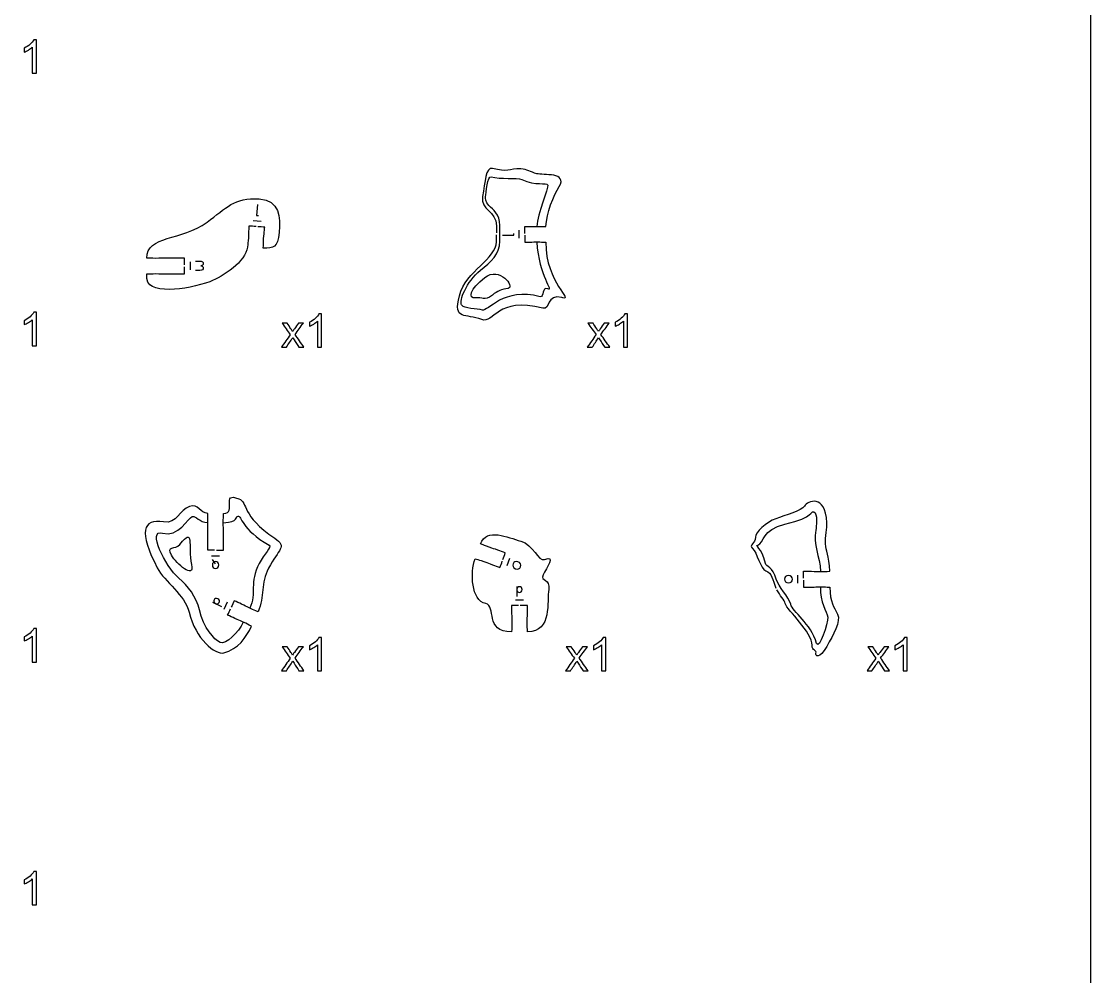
# Model space of a CAD drawing. Extents: x 0 to 1200, y 0 to 700.
# Drawn here: x 996.9 to 1200, y 350 to 531.4 of the extents above; entities that cross this region are included whole.
import ezdxf

# ---------------------------------------------------------------- set-up
doc = ezdxf.new("R2010")
doc.units = 0
doc.header["$MEASUREMENT"] = 0
doc.layers.add('DEFAULT', color=7, linetype='CONTINUOUS')

msp = doc.modelspace()

# ---------------------------------------------------------------- linework, layer by layer
at = {"layer": 'DEFAULT', "color": 38}
msp.add_lwpolyline([(1200, 0), (0, 0), (0, 700), (1200, 700)], close=True, dxfattribs=at)
at = {"layer": 'DEFAULT', "color": 7}
for points in [[(1041.75, 496.64), (1041.61, 494.52), (1041.98, 494.49)], [(1040.97, 493.56), (1042.49, 493.46)], [(1091.46, 490.19), (1091.46, 491.71)], [(1088.33, 490.76), (1090.46, 490.77), (1090.46, 491.13)], [(1029, 485.71), (1029, 484.19)], [(1034.59, 429.85), (1033.06, 429.85)], [(1033.82, 428.36), (1033.21, 429.19)], [(1089.62, 429.42), (1089.11, 427.98)], [(1144.37, 424.7), (1144.37, 426.22)], [(1091.02, 424.08), (1091.03, 422.19)], [(1033.25, 421.08), (1034.97, 420.28)], [(1035.43, 419.79), (1036.07, 421.17)], [(1090.77, 421.56), (1092.3, 421.57)]]:
    msp.add_lwpolyline(points, dxfattribs=at)
at = {"layer": 'DEFAULT', "color": 38}
for points, knots in [([(999.78, 521.54), (999.52, 521.54), (999.26, 521.54), (999, 521.54), (999, 523.19), (999, 524.83), (999, 526.48), (998.82, 526.3), (998.57, 526.12), (998.27, 525.94), (997.97, 525.77), (997.69, 525.63), (997.45, 525.54), (997.45, 525.79), (997.45, 526.04), (997.45, 526.29), (997.89, 526.5), (998.26, 526.74), (998.59, 527.03), (998.91, 527.32), (999.14, 527.61), (999.28, 527.88), (999.44, 527.88), (999.61, 527.88), (999.78, 527.88), (999.78, 525.77), (999.78, 523.65), (999.78, 521.54)], [17.969, 17.969, 17.969, 17.969, 20.166, 20.166, 20.166, 34.167, 34.167, 34.167, 35.167, 35.167, 35.167, 36.167, 36.167, 36.167, 38.291, 38.291, 38.291, 39.291, 39.291, 39.291, 40.291, 40.291, 40.291, 41.707, 41.707, 41.707, 59.676, 59.676, 59.676, 59.676]), ([(999.78, 469.8), (999.52, 469.8), (999.26, 469.8), (999, 469.8), (999, 471.44), (999, 473.09), (999, 474.74), (998.82, 474.56), (998.57, 474.38), (998.27, 474.2), (997.97, 474.03), (997.69, 473.89), (997.45, 473.8), (997.45, 474.05), (997.45, 474.3), (997.45, 474.55), (997.89, 474.76), (998.26, 475), (998.59, 475.29), (998.91, 475.58), (999.14, 475.86), (999.28, 476.14), (999.44, 476.14), (999.61, 476.14), (999.78, 476.14), (999.78, 474.02), (999.78, 471.91), (999.78, 469.8)], [17.969, 17.969, 17.969, 17.969, 20.166, 20.166, 20.166, 34.168, 34.168, 34.168, 35.168, 35.168, 35.168, 36.168, 36.168, 36.168, 38.292, 38.292, 38.292, 39.292, 39.292, 39.292, 40.292, 40.292, 40.292, 41.708, 41.708, 41.708, 59.677, 59.677, 59.677, 59.677]), ([(1053.96, 469.51), (1053.7, 469.51), (1053.44, 469.51), (1053.18, 469.51), (1053.18, 471.15), (1053.18, 472.8), (1053.18, 474.45), (1053, 474.27), (1052.75, 474.09), (1052.45, 473.91), (1052.15, 473.74), (1051.88, 473.6), (1051.63, 473.51), (1051.63, 473.76), (1051.63, 474.01), (1051.63, 474.26), (1052.07, 474.47), (1052.45, 474.71), (1052.77, 475), (1053.1, 475.29), (1053.32, 475.57), (1053.46, 475.85), (1053.63, 475.85), (1053.79, 475.85), (1053.96, 475.85), (1053.96, 473.73), (1053.96, 471.62), (1053.96, 469.51)], [17.969, 17.969, 17.969, 17.969, 20.166, 20.166, 20.166, 34.167, 34.167, 34.167, 35.167, 35.167, 35.167, 36.167, 36.167, 36.167, 38.291, 38.291, 38.291, 39.291, 39.291, 39.291, 40.291, 40.291, 40.291, 41.707, 41.707, 41.707, 59.676, 59.676, 59.676, 59.676]), ([(1112.04, 469.51), (1111.78, 469.51), (1111.52, 469.51), (1111.26, 469.51), (1111.26, 471.15), (1111.26, 472.8), (1111.26, 474.45), (1111.08, 474.27), (1110.83, 474.09), (1110.53, 473.91), (1110.23, 473.74), (1109.95, 473.6), (1109.71, 473.51), (1109.71, 473.76), (1109.71, 474.01), (1109.71, 474.26), (1110.15, 474.47), (1110.53, 474.71), (1110.85, 475), (1111.17, 475.29), (1111.4, 475.57), (1111.54, 475.85), (1111.71, 475.85), (1111.87, 475.85), (1112.04, 475.85), (1112.04, 473.73), (1112.04, 471.62), (1112.04, 469.51)], [17.969, 17.969, 17.969, 17.969, 20.166, 20.166, 20.166, 34.167, 34.167, 34.167, 35.167, 35.167, 35.167, 36.167, 36.167, 36.167, 38.291, 38.291, 38.291, 39.291, 39.291, 39.291, 40.291, 40.291, 40.291, 41.707, 41.707, 41.707, 59.676, 59.676, 59.676, 59.676]), ([(1046.33, 469.51), (1046.89, 470.3), (1047.44, 471.09), (1048, 471.89), (1047.48, 472.62), (1046.97, 473.35), (1046.45, 474.08), (1046.78, 474.08), (1047.1, 474.08), (1047.42, 474.08), (1047.66, 473.72), (1047.89, 473.37), (1048.12, 473.01), (1048.26, 472.81), (1048.36, 472.63), (1048.44, 472.5), (1048.57, 472.69), (1048.69, 472.85), (1048.79, 473), (1049.05, 473.36), (1049.31, 473.72), (1049.56, 474.08), (1049.87, 474.08), (1050.18, 474.08), (1050.49, 474.08), (1049.96, 473.36), (1049.43, 472.65), (1048.91, 471.93), (1049.48, 471.12), (1050.04, 470.32), (1050.61, 469.51), (1050.29, 469.51), (1049.97, 469.51), (1049.66, 469.51), (1049.34, 469.98), (1049.03, 470.46), (1048.72, 470.93), (1048.63, 471.06), (1048.55, 471.19), (1048.47, 471.31), (1048.07, 470.71), (1047.67, 470.11), (1047.27, 469.51), (1046.95, 469.51), (1046.64, 469.51), (1046.33, 469.51)], [0, 0, 0, 0, 8.235918, 8.235918, 8.235918, 15.849393, 15.849393, 15.849393, 18.596393, 18.596393, 18.596393, 22.229259, 22.229259, 22.229259, 23.229259, 23.229259, 23.229259, 24.229259, 24.229259, 24.229259, 27.992545, 27.992545, 27.992545, 30.617545, 30.617545, 30.617545, 38.189151, 38.189151, 38.189151, 46.574334, 46.574334, 46.574334, 49.272334, 49.272334, 49.272334, 54.100483, 54.100483, 54.100483, 55.397724, 55.397724, 55.397724, 61.542417, 61.542417, 61.542417, 64.203417, 64.203417, 64.203417, 64.203417]), ([(1104.41, 469.51), (1104.97, 470.3), (1105.52, 471.09), (1106.08, 471.89), (1105.56, 472.62), (1105.05, 473.35), (1104.53, 474.08), (1104.86, 474.08), (1105.18, 474.08), (1105.5, 474.08), (1105.74, 473.72), (1105.97, 473.37), (1106.2, 473.01), (1106.34, 472.81), (1106.44, 472.63), (1106.52, 472.5), (1106.65, 472.69), (1106.77, 472.85), (1106.87, 473), (1107.13, 473.36), (1107.39, 473.72), (1107.64, 474.08), (1107.95, 474.08), (1108.26, 474.08), (1108.57, 474.08), (1108.04, 473.36), (1107.51, 472.65), (1106.99, 471.93), (1107.55, 471.12), (1108.12, 470.32), (1108.69, 469.51), (1108.37, 469.51), (1108.05, 469.51), (1107.74, 469.51), (1107.42, 469.98), (1107.11, 470.46), (1106.8, 470.93), (1106.71, 471.06), (1106.63, 471.19), (1106.55, 471.31), (1106.15, 470.71), (1105.75, 470.11), (1105.35, 469.51), (1105.03, 469.51), (1104.72, 469.51), (1104.41, 469.51)], [2.66, 2.66, 2.66, 2.66, 10.895918, 10.895918, 10.895918, 18.509393, 18.509393, 18.509393, 21.255393, 21.255393, 21.255393, 24.888807, 24.888807, 24.888807, 25.888807, 25.888807, 25.888807, 26.888807, 26.888807, 26.888807, 30.652093, 30.652093, 30.652093, 33.276093, 33.276093, 33.276093, 40.847107, 40.847107, 40.847107, 49.231715, 49.231715, 49.231715, 51.928715, 51.928715, 51.928715, 56.756864, 56.756864, 56.756864, 58.054105, 58.054105, 58.054105, 64.199352, 64.199352, 64.199352, 66.859352, 66.859352, 66.859352, 66.859352]), ([(999.78, 409.73), (999.52, 409.73), (999.26, 409.73), (999, 409.73), (999, 411.38), (999, 413.03), (999, 414.67), (998.82, 414.5), (998.57, 414.32), (998.27, 414.14), (997.97, 413.96), (997.69, 413.83), (997.45, 413.74), (997.45, 413.99), (997.45, 414.24), (997.45, 414.49), (997.89, 414.69), (998.26, 414.94), (998.59, 415.23), (998.91, 415.52), (999.14, 415.8), (999.28, 416.07), (999.44, 416.07), (999.61, 416.07), (999.78, 416.07), (999.78, 413.96), (999.78, 411.85), (999.78, 409.73)], [17.969, 17.969, 17.969, 17.969, 20.166, 20.166, 20.166, 34.167, 34.167, 34.167, 35.167, 35.167, 35.167, 36.167, 36.167, 36.167, 38.291, 38.291, 38.291, 39.291, 39.291, 39.291, 40.291, 40.291, 40.291, 41.707, 41.707, 41.707, 59.676, 59.676, 59.676, 59.676]), ([(1053.96, 408.07), (1053.7, 408.07), (1053.44, 408.07), (1053.18, 408.07), (1053.18, 409.72), (1053.18, 411.36), (1053.18, 413.01), (1053, 412.83), (1052.75, 412.65), (1052.45, 412.48), (1052.15, 412.3), (1051.88, 412.16), (1051.63, 412.08), (1051.63, 412.32), (1051.63, 412.57), (1051.63, 412.82), (1052.07, 413.03), (1052.45, 413.27), (1052.77, 413.56), (1053.1, 413.85), (1053.32, 414.14), (1053.46, 414.41), (1053.63, 414.41), (1053.79, 414.41), (1053.96, 414.41), (1053.96, 412.3), (1053.96, 410.18), (1053.96, 408.07)], [17.969, 17.969, 17.969, 17.969, 20.166, 20.166, 20.166, 34.167, 34.167, 34.167, 35.167, 35.167, 35.167, 36.167, 36.167, 36.167, 38.291, 38.291, 38.291, 39.291, 39.291, 39.291, 40.291, 40.291, 40.291, 41.707, 41.707, 41.707, 59.676, 59.676, 59.676, 59.676]), ([(1107.92, 408.07), (1107.66, 408.07), (1107.4, 408.07), (1107.14, 408.07), (1107.14, 409.72), (1107.14, 411.36), (1107.14, 413.01), (1106.96, 412.83), (1106.71, 412.65), (1106.41, 412.48), (1106.11, 412.3), (1105.83, 412.16), (1105.59, 412.08), (1105.59, 412.32), (1105.59, 412.57), (1105.59, 412.82), (1106.03, 413.03), (1106.41, 413.27), (1106.73, 413.56), (1107.05, 413.85), (1107.28, 414.14), (1107.42, 414.41), (1107.59, 414.41), (1107.75, 414.41), (1107.92, 414.41), (1107.92, 412.3), (1107.92, 410.18), (1107.92, 408.07)], [17.969, 17.969, 17.969, 17.969, 20.166, 20.166, 20.166, 34.167, 34.167, 34.167, 35.167, 35.167, 35.167, 36.167, 36.167, 36.167, 38.291, 38.291, 38.291, 39.291, 39.291, 39.291, 40.291, 40.291, 40.291, 41.707, 41.707, 41.707, 59.676, 59.676, 59.676, 59.676]), ([(1165.17, 408.07), (1164.91, 408.07), (1164.65, 408.07), (1164.39, 408.07), (1164.39, 409.72), (1164.39, 411.36), (1164.39, 413.01), (1164.21, 412.83), (1163.96, 412.65), (1163.66, 412.48), (1163.36, 412.3), (1163.08, 412.16), (1162.84, 412.08), (1162.84, 412.32), (1162.84, 412.57), (1162.84, 412.82), (1163.28, 413.03), (1163.65, 413.27), (1163.98, 413.56), (1164.3, 413.85), (1164.53, 414.14), (1164.67, 414.41), (1164.83, 414.41), (1165, 414.41), (1165.17, 414.41), (1165.17, 412.3), (1165.17, 410.18), (1165.17, 408.07)], [17.969, 17.969, 17.969, 17.969, 20.166, 20.166, 20.166, 34.167, 34.167, 34.167, 35.167, 35.167, 35.167, 36.167, 36.167, 36.167, 38.291, 38.291, 38.291, 39.291, 39.291, 39.291, 40.291, 40.291, 40.291, 41.707, 41.707, 41.707, 59.676, 59.676, 59.676, 59.676]), ([(1046.33, 408.07), (1046.89, 408.86), (1047.44, 409.65), (1048, 410.45), (1047.48, 411.18), (1046.97, 411.91), (1046.45, 412.64), (1046.78, 412.64), (1047.1, 412.64), (1047.42, 412.64), (1047.66, 412.29), (1047.89, 411.93), (1048.12, 411.57), (1048.26, 411.37), (1048.36, 411.2), (1048.44, 411.06), (1048.57, 411.25), (1048.69, 411.42), (1048.79, 411.56), (1049.05, 411.92), (1049.31, 412.28), (1049.56, 412.64), (1049.87, 412.64), (1050.18, 412.64), (1050.49, 412.64), (1049.96, 411.93), (1049.43, 411.21), (1048.91, 410.49), (1049.48, 409.68), (1050.04, 408.88), (1050.61, 408.07), (1050.29, 408.07), (1049.97, 408.07), (1049.66, 408.07), (1049.34, 408.54), (1049.03, 409.02), (1048.72, 409.49), (1048.63, 409.62), (1048.55, 409.75), (1048.47, 409.87), (1048.07, 409.27), (1047.67, 408.67), (1047.27, 408.07), (1046.95, 408.07), (1046.64, 408.07), (1046.33, 408.07)], [0, 0, 0, 0, 8.235918, 8.235918, 8.235918, 15.849393, 15.849393, 15.849393, 18.596393, 18.596393, 18.596393, 22.229259, 22.229259, 22.229259, 23.229259, 23.229259, 23.229259, 24.229259, 24.229259, 24.229259, 27.992545, 27.992545, 27.992545, 30.617545, 30.617545, 30.617545, 38.189151, 38.189151, 38.189151, 46.574334, 46.574334, 46.574334, 49.272334, 49.272334, 49.272334, 54.100483, 54.100483, 54.100483, 55.397724, 55.397724, 55.397724, 61.542417, 61.542417, 61.542417, 64.203417, 64.203417, 64.203417, 64.203417]), ([(1100.29, 408.07), (1100.84, 408.86), (1101.4, 409.65), (1101.96, 410.45), (1101.44, 411.18), (1100.93, 411.91), (1100.41, 412.64), (1100.74, 412.64), (1101.06, 412.64), (1101.38, 412.64), (1101.62, 412.29), (1101.85, 411.93), (1102.08, 411.57), (1102.22, 411.37), (1102.32, 411.2), (1102.4, 411.06), (1102.53, 411.25), (1102.65, 411.42), (1102.75, 411.56), (1103.01, 411.92), (1103.27, 412.28), (1103.52, 412.64), (1103.83, 412.64), (1104.14, 412.64), (1104.45, 412.64), (1103.92, 411.93), (1103.39, 411.21), (1102.87, 410.49), (1103.43, 409.68), (1104, 408.88), (1104.57, 408.07), (1104.25, 408.07), (1103.93, 408.07), (1103.62, 408.07), (1103.3, 408.54), (1102.99, 409.02), (1102.68, 409.49), (1102.59, 409.62), (1102.51, 409.75), (1102.43, 409.87), (1102.03, 409.27), (1101.63, 408.67), (1101.23, 408.07), (1100.91, 408.07), (1100.6, 408.07), (1100.29, 408.07)], [0, 0, 0, 0, 8.235918, 8.235918, 8.235918, 15.849393, 15.849393, 15.849393, 18.597393, 18.597393, 18.597393, 22.230259, 22.230259, 22.230259, 23.230259, 23.230259, 23.230259, 24.230259, 24.230259, 24.230259, 27.994126, 27.994126, 27.994126, 30.619126, 30.619126, 30.619126, 38.191324, 38.191324, 38.191324, 46.577081, 46.577081, 46.577081, 49.275081, 49.275081, 49.275081, 54.103231, 54.103231, 54.103231, 55.400471, 55.400471, 55.400471, 61.545164, 61.545164, 61.545164, 64.207164, 64.207164, 64.207164, 64.207164]), ([(1157.54, 408.07), (1158.09, 408.86), (1158.65, 409.65), (1159.21, 410.45), (1158.69, 411.18), (1158.18, 411.91), (1157.66, 412.64), (1157.98, 412.64), (1158.31, 412.64), (1158.63, 412.64), (1158.86, 412.29), (1159.1, 411.93), (1159.33, 411.57), (1159.46, 411.37), (1159.57, 411.2), (1159.65, 411.06), (1159.78, 411.25), (1159.89, 411.42), (1160, 411.56), (1160.26, 411.92), (1160.51, 412.28), (1160.77, 412.64), (1161.08, 412.64), (1161.39, 412.64), (1161.7, 412.64), (1161.17, 411.93), (1160.64, 411.21), (1160.12, 410.49), (1160.68, 409.68), (1161.25, 408.88), (1161.82, 408.07), (1161.5, 408.07), (1161.18, 408.07), (1160.87, 408.07), (1160.55, 408.54), (1160.24, 409.02), (1159.93, 409.49), (1159.84, 409.62), (1159.76, 409.75), (1159.68, 409.87), (1159.28, 409.27), (1158.88, 408.67), (1158.48, 408.07), (1158.16, 408.07), (1157.85, 408.07), (1157.54, 408.07)], [2.661, 2.661, 2.661, 2.661, 10.896918, 10.896918, 10.896918, 18.510393, 18.510393, 18.510393, 21.257393, 21.257393, 21.257393, 24.890807, 24.890807, 24.890807, 25.890807, 25.890807, 25.890807, 26.890807, 26.890807, 26.890807, 30.654093, 30.654093, 30.654093, 33.279093, 33.279093, 33.279093, 40.850699, 40.850699, 40.850699, 49.235881, 49.235881, 49.235881, 51.932881, 51.932881, 51.932881, 56.761582, 56.761582, 56.761582, 58.058277, 58.058277, 58.058277, 64.203524, 64.203524, 64.203524, 66.864524, 66.864524, 66.864524, 66.864524]), ([(999.78, 363.6), (999.52, 363.6), (999.26, 363.6), (999, 363.6), (999, 365.24), (999, 366.89), (999, 368.54), (998.82, 368.36), (998.57, 368.18), (998.27, 368), (997.97, 367.82), (997.69, 367.69), (997.45, 367.6), (997.45, 367.85), (997.45, 368.1), (997.45, 368.35), (997.89, 368.55), (998.26, 368.8), (998.59, 369.09), (998.91, 369.38), (999.14, 369.66), (999.28, 369.94), (999.44, 369.94), (999.61, 369.94), (999.78, 369.94), (999.78, 367.82), (999.78, 365.71), (999.78, 363.6)], [17.969, 17.969, 17.969, 17.969, 20.166, 20.166, 20.166, 34.167, 34.167, 34.167, 35.167, 35.167, 35.167, 36.167, 36.167, 36.167, 38.291, 38.291, 38.291, 39.291, 39.291, 39.291, 40.291, 40.291, 40.291, 41.707, 41.707, 41.707, 59.676, 59.676, 59.676, 59.676])]:
    msp.add_open_spline(points, degree=3, knots=knots, dxfattribs=at)
at = {"layer": 'DEFAULT', "color": 1}
for points, knots in [([(1092.56, 491.13), (1092.56, 491.57), (1092.56, 492.01), (1092.56, 492.45), (1092.73, 492.45), (1092.9, 492.45), (1093.06, 492.46), (1093.94, 492.46), (1093.84, 492.4), (1094.81, 492.41), (1095.78, 492.41), (1095.69, 492.46), (1096.56, 492.46), (1096.6, 494.86), (1098.06, 498.45), (1099.06, 500.02), (1100.79, 502.75), (1095.99, 502.15), (1094.82, 502.46), (1093.62, 502.76), (1092.94, 503.33), (1091.8, 503.37), (1089.56, 503.45), (1089.24, 502.65), (1086.4, 503.46), (1085.08, 503.83), (1085.04, 500.78), (1084.54, 498.13), (1084.06, 495.57), (1087.19, 495.39), (1087.14, 492.54), (1087.14, 492.1), (1087.14, 491.66), (1087.14, 491.23)], [0, 0, 0, 0, 3.744, 3.744, 3.744, 5.164029, 5.164029, 5.164029, 6.164029, 6.164029, 6.164029, 7.164029, 7.164029, 7.164029, 8.164029, 8.164029, 8.164029, 9.164029, 9.164029, 9.164029, 10.164029, 10.164029, 10.164029, 11.164029, 11.164029, 11.164029, 12.164029, 12.164029, 12.164029, 13.164029, 13.164029, 13.164029, 16.876031, 16.876031, 16.876031, 16.876031]), ([(1027.9, 485.13), (1027.89, 485.57), (1027.89, 486.01), (1027.89, 486.44), (1026.68, 486.44), (1025.46, 486.44), (1024.24, 486.44), (1023.36, 486.43), (1023.46, 486.38), (1022.49, 486.38), (1021.52, 486.38), (1021.62, 486.43), (1020.74, 486.42), (1020.73, 490.8), (1027.35, 489.64), (1032.2, 493.26), (1035.79, 495.93), (1037.42, 497.97), (1042.09, 497.66), (1046.03, 497.41), (1046.18, 494.25), (1045.89, 491.29), (1045.6, 488.41), (1044.87, 488.29), (1042.88, 488.32), (1042.94, 489.19), (1042.89, 489.1), (1042.95, 490.07), (1043.02, 491.04), (1043.05, 490.94), (1043.12, 491.81), (1043.13, 491.98), (1043.14, 492.14), (1043.15, 492.31), (1042.72, 492.34), (1042.28, 492.37), (1041.85, 492.4)], [0, 0, 0, 0, 3.720002, 3.720002, 3.720002, 14.070026, 14.070026, 14.070026, 15.070026, 15.070026, 15.070026, 16.070026, 16.070026, 16.070026, 17.070026, 17.070026, 17.070026, 18.070026, 18.070026, 18.070026, 19.070026, 19.070026, 19.070026, 20.070026, 20.070026, 20.070026, 21.070026, 21.070026, 21.070026, 22.070026, 22.070026, 22.070026, 23.483497, 23.483497, 23.483497, 27.181688, 27.181688, 27.181688, 27.181688]), ([(1041.5, 492.42), (1041.05, 492.45), (1040.6, 492.48), (1040.16, 492.51), (1040.15, 492.35), (1040.14, 492.18), (1040.13, 492.01), (1040.07, 491.14), (1040.12, 491.23), (1040.06, 490.26), (1039.99, 489.29), (1039.95, 489.4), (1039.89, 488.52), (1039.47, 485.75), (1035.39, 482.94), (1032.72, 481.95), (1030.61, 481.17), (1027.48, 480.45), (1025.09, 480.49), (1022.31, 480.54), (1020.58, 480.84), (1020.75, 483.43), (1021.62, 483.43), (1021.53, 483.48), (1022.5, 483.48), (1023.47, 483.48), (1023.37, 483.44), (1024.25, 483.44), (1025.46, 483.44), (1026.68, 483.44), (1027.9, 483.44), (1027.9, 483.89), (1027.9, 484.34), (1027.9, 484.78)], [0, 0, 0, 0, 3.819589, 3.819589, 3.819589, 5.23227, 5.23227, 5.23227, 6.23227, 6.23227, 6.23227, 7.23227, 7.23227, 7.23227, 8.23227, 8.23227, 8.23227, 9.23227, 9.23227, 9.23227, 10.23227, 10.23227, 10.23227, 11.23227, 11.23227, 11.23227, 12.23227, 12.23227, 12.23227, 22.592291, 22.592291, 22.592291, 26.382295, 26.382295, 26.382295, 26.382295]), ([(1092.56, 490.78), (1092.56, 490.34), (1092.56, 489.9), (1092.56, 489.45), (1092.73, 489.46), (1092.9, 489.46), (1093.06, 489.46), (1093.94, 489.46), (1093.85, 489.5), (1094.81, 489.51), (1095.79, 489.51), (1095.69, 489.46), (1096.56, 489.46), (1096.44, 481.72), (1102.11, 478.25), (1099.59, 478.92), (1096.61, 479.71), (1097.39, 476.54), (1095.97, 476.92), (1087.23, 479.24), (1086.67, 473.84), (1084.37, 474.76), (1081.29, 475.99), (1078.87, 474.43), (1080.13, 479.27), (1081.38, 484.11), (1087.14, 486.24), (1087.14, 489.54), (1087.14, 489.98), (1087.14, 490.43), (1087.14, 490.88)], [0, 0, 0, 0, 3.754001, 3.754001, 3.754001, 5.174036, 5.174036, 5.174036, 6.174036, 6.174036, 6.174036, 7.174036, 7.174036, 7.174036, 8.174036, 8.174036, 8.174036, 9.174036, 9.174036, 9.174036, 10.174036, 10.174036, 10.174036, 11.174036, 11.174036, 11.174036, 12.174036, 12.174036, 12.174036, 15.979036, 15.979036, 15.979036, 15.979036]), ([(1033.99, 430.95), (1034.43, 430.95), (1034.88, 430.95), (1035.32, 430.95), (1035.32, 432.11), (1035.32, 433.28), (1035.32, 434.44), (1035.32, 435.32), (1035.28, 435.22), (1035.28, 436.19), (1035.28, 437.17), (1035.33, 437.07), (1035.33, 437.94), (1038, 437.94), (1034.72, 442.12), (1038.21, 440.73), (1040.09, 439.98), (1038.54, 437.61), (1045.08, 433.24), (1047.48, 431.64), (1045.8, 431.15), (1043.87, 427.53), (1042.37, 424.72), (1043.12, 422.24), (1041.91, 419.26), (1041.12, 419.63), (1041.19, 419.54), (1040.3, 419.96), (1039.43, 420.37), (1039.53, 420.37), (1038.74, 420.74), (1038.29, 420.95), (1037.83, 421.16), (1037.38, 421.37), (1037.19, 420.97), (1037, 420.56), (1036.81, 420.16)], [0, 0, 0, 0, 3.775, 3.775, 3.775, 13.689001, 13.689001, 13.689001, 14.689001, 14.689001, 14.689001, 15.689001, 15.689001, 15.689001, 16.689001, 16.689001, 16.689001, 17.689001, 17.689001, 17.689001, 18.689001, 18.689001, 18.689001, 19.689001, 19.689001, 19.689001, 20.689001, 20.689001, 20.689001, 21.689001, 21.689001, 21.689001, 25.938943, 25.938943, 25.938943, 29.739296, 29.739296, 29.739296, 29.739296]), ([(1145.47, 425.64), (1145.47, 426.08), (1145.47, 426.52), (1145.47, 426.96), (1145.97, 426.96), (1146.47, 426.96), (1146.97, 426.96), (1147.84, 426.96), (1147.75, 426.91), (1148.72, 426.91), (1149.69, 426.91), (1149.6, 426.96), (1150.47, 426.96), (1150.36, 430.07), (1149.74, 430.84), (1149.64, 432.18), (1149.55, 433.42), (1149.97, 435.3), (1149.92, 436.19), (1149.62, 441.83), (1146.17, 440.25), (1145.67, 439.36), (1145.18, 438.48), (1142, 437.58), (1140.19, 436.94), (1138.37, 436.29), (1136.3, 434.37), (1136.35, 433.45), (1136.42, 432.18), (1134.98, 432.01), (1135.81, 431.29), (1136.64, 430.57), (1137.28, 427.4), (1138.29, 427.08), (1139.59, 426.68), (1139.5, 425.3), (1140.25, 423.76)], [0, 0, 0, 0, 3.748, 3.748, 3.748, 7.998, 7.998, 7.998, 8.998, 8.998, 8.998, 9.998, 9.998, 9.998, 10.998, 10.998, 10.998, 11.998, 11.998, 11.998, 12.998, 12.998, 12.998, 13.998, 13.998, 13.998, 14.998, 14.998, 14.998, 15.998, 15.998, 15.998, 16.998, 16.998, 16.998, 17.998, 17.998, 17.998, 17.998]), ([(1033.64, 430.95), (1033.2, 430.95), (1032.76, 430.95), (1032.33, 430.95), (1032.33, 432.11), (1032.33, 433.28), (1032.32, 434.45), (1032.33, 435.32), (1032.37, 435.22), (1032.38, 436.19), (1032.38, 437.17), (1032.33, 437.07), (1032.33, 437.95), (1030.88, 437.95), (1030.63, 439.87), (1028.84, 439.28), (1027.06, 438.7), (1026.45, 435.89), (1023.96, 436.33), (1019.89, 437.04), (1019.23, 434.39), (1022.74, 427.65), (1024.17, 424.89), (1028.01, 422.48), (1028.8, 419.19), (1030, 414.16), (1033.77, 411.02), (1035.4, 411.47), (1038.11, 412.22), (1039.63, 414.36), (1040.64, 416.54), (1039.85, 416.91), (1039.96, 416.91), (1039.08, 417.33), (1038.2, 417.74), (1038.26, 417.65), (1037.47, 418.02), (1037.02, 418.23), (1036.57, 418.45), (1036.11, 418.66), (1036.3, 419.05), (1036.48, 419.45), (1036.67, 419.84)], [0, 0, 0, 0, 3.722001, 3.722001, 3.722001, 13.640002, 13.640002, 13.640002, 14.640002, 14.640002, 14.640002, 15.640002, 15.640002, 15.640002, 16.640002, 16.640002, 16.640002, 17.640002, 17.640002, 17.640002, 18.640002, 18.640002, 18.640002, 19.640002, 19.640002, 19.640002, 20.640002, 20.640002, 20.640002, 21.640002, 21.640002, 21.640002, 22.640002, 22.640002, 22.640002, 23.640002, 23.640002, 23.640002, 27.889944, 27.889944, 27.889944, 31.599015, 31.599015, 31.599015, 31.599015]), ([(1088.39, 429.23), (1088.54, 429.65), (1088.69, 430.06), (1088.84, 430.48), (1088.37, 430.65), (1087.9, 430.82), (1087.43, 430.99), (1086.6, 431.29), (1086.68, 431.2), (1085.77, 431.53), (1084.85, 431.87), (1084.96, 431.88), (1084.13, 432.17), (1085.28, 435.34), (1089.35, 433.36), (1091.76, 432.7), (1094.16, 432.04), (1095.12, 428.75), (1096.28, 429.21), (1098.6, 430.13), (1096.62, 427.62), (1096.01, 426.27), (1095.41, 424.97), (1097.5, 425.61), (1097.09, 423.48), (1096.67, 421.35), (1097.85, 415.48), (1093.05, 415.47), (1093.05, 416.35), (1093, 416.25), (1093, 417.22), (1093, 418.19), (1093.04, 418.1), (1093.04, 418.97), (1093.04, 419.47), (1093.04, 419.97), (1093.04, 420.47), (1092.58, 420.47), (1092.13, 420.47), (1091.67, 420.47)], [0, 0, 0, 0, 3.761452, 3.761452, 3.761452, 8.006931, 8.006931, 8.006931, 9.006931, 9.006931, 9.006931, 10.006931, 10.006931, 10.006931, 11.006931, 11.006931, 11.006931, 12.006931, 12.006931, 12.006931, 13.006931, 13.006931, 13.006931, 14.006931, 14.006931, 14.006931, 15.006931, 15.006931, 15.006931, 16.006931, 16.006931, 16.006931, 17.006931, 17.006931, 17.006931, 21.266954, 21.266954, 21.266954, 25.136956, 25.136956, 25.136956, 25.136956]), ([(1091.32, 420.46), (1090.9, 420.46), (1090.47, 420.46), (1090.04, 420.46), (1090.04, 419.96), (1090.04, 419.46), (1090.04, 418.96), (1090.05, 418.09), (1090.1, 418.18), (1090.1, 417.21), (1090.1, 416.24), (1090.05, 416.34), (1090.05, 415.46), (1084.82, 415.45), (1087.23, 420.37), (1085.14, 420.83), (1082.32, 421.43), (1082.15, 426.66), (1083.12, 429.35), (1083.94, 429.06), (1083.87, 429.13), (1084.78, 428.81), (1085.69, 428.48), (1085.59, 428.47), (1086.41, 428.17), (1086.88, 428), (1087.35, 427.83), (1087.82, 427.66), (1087.97, 428.07), (1088.12, 428.49), (1088.27, 428.9)], [0, 0, 0, 0, 3.640002, 3.640002, 3.640002, 7.890029, 7.890029, 7.890029, 8.890029, 8.890029, 8.890029, 9.890029, 9.890029, 9.890029, 10.890029, 10.890029, 10.890029, 11.890029, 11.890029, 11.890029, 12.890029, 12.890029, 12.890029, 13.890029, 13.890029, 13.890029, 18.141526, 18.141526, 18.141526, 21.873801, 21.873801, 21.873801, 21.873801]), ([(1145.47, 425.28), (1145.47, 424.84), (1145.47, 424.4), (1145.47, 423.96), (1145.97, 423.96), (1146.47, 423.96), (1146.97, 423.96), (1147.84, 423.96), (1147.75, 424.01), (1148.72, 424.01), (1149.69, 424.01), (1149.6, 423.96), (1150.47, 423.96), (1150.47, 420.96), (1151.3, 420.23), (1151.96, 418.84), (1152.61, 417.45), (1151.1, 414.88), (1149.92, 412.71), (1148.52, 410.15), (1147.6, 410.85), (1147.84, 411.43), (1148.06, 412.01), (1147.08, 411.87), (1147.11, 412.91), (1147.15, 415.4), (1142.39, 419.51), (1142, 420.87), (1141.85, 421.4), (1140.99, 422.41), (1140.42, 423.45)], [0, 0, 0, 0, 3.756002, 3.756002, 3.756002, 8.006002, 8.006002, 8.006002, 9.006002, 9.006002, 9.006002, 10.006002, 10.006002, 10.006002, 11.006002, 11.006002, 11.006002, 12.006002, 12.006002, 12.006002, 13.006002, 13.006002, 13.006002, 14.006002, 14.006002, 14.006002, 15.006002, 15.006002, 15.006002, 16.006002, 16.006002, 16.006002, 16.006002])]:
    msp.add_open_spline(points, degree=3, knots=knots, dxfattribs=at)
at = {"layer": 'DEFAULT', "color": 5}
for points, knots in [([(1094.81, 489.51), (1095.2, 483.04), (1098.13, 480.04), (1096.91, 480.59), (1095.69, 481.13), (1096.27, 478.88), (1095.48, 479.1), (1088.55, 481.01), (1085.5, 476.21), (1084.49, 476.57), (1083.44, 476.95), (1081.07, 476.72), (1080.54, 477.53), (1080.01, 478.35), (1081.43, 481.89), (1084.15, 484.12), (1086.06, 485.7), (1087.81, 487.16), (1087.81, 489.62), (1087.81, 490.62), (1087.81, 491.62), (1087.81, 492.62), (1087.84, 494.85), (1086.52, 495.6), (1085.7, 496.42), (1085.03, 497.09), (1085.06, 497.85), (1085.1, 498.07), (1085.22, 498.71), (1085.45, 502.14), (1086.16, 501.89), (1087.9, 501.3), (1091.02, 501.8), (1091.97, 501.35), (1094.55, 500.11), (1096.7, 500.87), (1096.91, 500.28), (1097.11, 499.7), (1094.96, 494.85), (1094.81, 492.41)], [0, 0, 0, 0, 1, 1, 1, 2, 2, 2, 3, 3, 3, 4, 4, 4, 5, 5, 5, 6, 6, 6, 14.508, 14.508, 14.508, 15.508, 15.508, 15.508, 16.508, 16.508, 16.508, 17.508, 17.508, 17.508, 18.508, 18.508, 18.508, 19.508, 19.508, 19.508, 20.508, 20.508, 20.508, 20.508]), ([(1039.08, 417.33), (1038.13, 415.3), (1035.78, 412.94), (1034.68, 413.45), (1033.52, 413.99), (1031.57, 416.2), (1030.75, 419.65), (1030.16, 422.1), (1028.61, 424.24), (1026.83, 425.68), (1024.18, 427.83), (1020.8, 435.11), (1023.77, 434.19), (1026.68, 433.29), (1028.62, 437.15), (1029.38, 437.34), (1030.15, 437.53), (1030.64, 436.29), (1032.38, 436.2)], [0, 0, 0, 0, 1, 1, 1, 2, 2, 2, 3, 3, 3, 4, 4, 4, 5, 5, 5, 6, 6, 6, 6]), ([(1035.28, 436.19), (1038.31, 436.27), (1037.52, 437.41), (1038.1, 437.46), (1038.68, 437.51), (1038.72, 434.93), (1043.99, 431.92), (1044.54, 431.6), (1043, 430.18), (1042.1, 428.47), (1040.18, 424.79), (1041.65, 422.84), (1040.3, 419.96)], [0, 0, 0, 0, 1, 1, 1, 2, 2, 2, 3, 3, 3, 4, 4, 4, 4]), ([(1148.72, 424.01), (1148.52, 421.08), (1149.96, 419.34), (1150.09, 418.25), (1150.21, 417.15), (1148.37, 411.86), (1147.96, 413.28), (1146.86, 417.05), (1143.37, 419.33), (1143.04, 420.7), (1142.68, 422.16), (1140.7, 424), (1140.29, 425.44), (1139.61, 427.87), (1138.37, 427.78), (1138.24, 428.45), (1137.59, 431.74), (1136.12, 431.66), (1136.8, 431.92), (1137.96, 432.36), (1137.62, 434.86), (1141.92, 435.9), (1147.76, 437.3), (1146.61, 438.4), (1147.43, 438.25), (1148.25, 438.1), (1147.89, 435.27), (1147.81, 434.8), (1147.32, 431.97), (1148.54, 429.85), (1148.72, 426.91)], [0, 0, 0, 0, 1, 1, 1, 2, 2, 2, 3, 3, 3, 4, 4, 4, 5, 5, 5, 6, 6, 6, 7, 7, 7, 8, 8, 8, 9, 9, 9, 10, 10, 10, 10])]:
    msp.add_open_spline(points, degree=3, knots=knots, dxfattribs=at)
at = {"layer": 'DEFAULT', "color": 7}
for points, knots in [([(1030, 485.83), (1030.37, 485.83), (1030.74, 485.83), (1031.11, 485.83), (1031.27, 485.83), (1031.48, 485.69), (1031.48, 485.37), (1031.48, 485.18), (1031.25, 484.98), (1031.03, 484.96), (1031.27, 484.95), (1031.48, 484.85), (1031.48, 484.51), (1031.48, 484.32), (1031.36, 484.08), (1030.85, 484.08), (1030.57, 484.08), (1030.29, 484.08), (1030, 484.08)], [0, 0, 0, 0, 3.155008, 3.155008, 3.155008, 4.155008, 4.155008, 4.155008, 5.155008, 5.155008, 5.155008, 6.155008, 6.155008, 6.155008, 7.155008, 7.155008, 7.155008, 9.578013, 9.578013, 9.578013, 9.578013]), ([(1033.21, 428.14), (1033.21, 428.61), (1033.53, 428.81), (1033.84, 428.81), (1034.17, 428.81), (1034.44, 428.56), (1034.44, 428.16), (1034.44, 427.75), (1034.16, 427.5), (1033.81, 427.5), (1033.45, 427.5), (1033.21, 427.76), (1033.21, 428.14)], [0, 0, 0, 0, 1, 1, 1, 2, 2, 2, 3, 3, 3, 4, 4, 4, 4]), ([(1090.79, 427.43), (1090.29, 427.61), (1090.19, 428.04), (1090.31, 428.37), (1090.44, 428.74), (1090.82, 428.93), (1091.25, 428.77), (1091.71, 428.61), (1091.87, 428.21), (1091.73, 427.84), (1091.59, 427.44), (1091.21, 427.28), (1090.79, 427.43)], [0, 0, 0, 0, 1, 1, 1, 2, 2, 2, 3, 3, 3, 4, 4, 4, 4]), ([(1142.6, 426.17), (1143.14, 426.17), (1143.37, 425.8), (1143.37, 425.45), (1143.37, 425.05), (1143.08, 424.75), (1142.62, 424.75), (1142.14, 424.75), (1141.85, 425.07), (1141.85, 425.47), (1141.85, 425.89), (1142.16, 426.17), (1142.6, 426.17)], [0, 0, 0, 0, 1, 1, 1, 2, 2, 2, 3, 3, 3, 4, 4, 4, 4]), ([(1092.04, 423.49), (1092.04, 423.11), (1091.78, 422.94), (1091.52, 422.94), (1091.24, 422.94), (1091.02, 423.14), (1091.02, 423.47), (1091.02, 423.82), (1091.25, 424.03), (1091.54, 424.03), (1091.84, 424.03), (1092.04, 423.81), (1092.04, 423.49)], [0, 0, 0, 0, 1, 1, 1, 2, 2, 2, 3, 3, 3, 4, 4, 4, 4]), ([(1034.22, 421.76), (1034.57, 421.59), (1034.61, 421.28), (1034.5, 421.05), (1034.38, 420.8), (1034.1, 420.69), (1033.8, 420.83), (1033.49, 420.97), (1033.4, 421.27), (1033.52, 421.53), (1033.65, 421.8), (1033.93, 421.89), (1034.22, 421.76)], [0, 0, 0, 0, 1, 1, 1, 2, 2, 2, 3, 3, 3, 4, 4, 4, 4])]:
    msp.add_open_spline(points, degree=3, knots=knots, dxfattribs=at)
at = {"layer": 'DEFAULT', "color": 3}
for points, knots in [([(1084.93, 482.73), (1082.17, 480.59), (1081.64, 478.65), (1083.22, 478.89), (1084.53, 479.09), (1084.72, 478.12), (1086.38, 479.41), (1087.4, 480.19), (1088.12, 480.47), (1089.4, 480.69), (1090.7, 480.92), (1087.78, 484.96), (1084.93, 482.73)], [0, 0, 0, 0, 1, 1, 1, 2, 2, 2, 3, 3, 3, 4, 4, 4, 4]), ([(1027.04, 432.08), (1026.18, 431), (1024.39, 431.93), (1025.45, 430.01), (1026.32, 428.42), (1029.89, 425.29), (1029.27, 428.23), (1028.51, 431.83), (1029.82, 435.6), (1027.04, 432.08)], [0, 0, 0, 0, 1, 1, 1, 2, 2, 2, 3, 3, 3, 3])]:
    msp.add_open_spline(points, degree=3, knots=knots, dxfattribs=at)

doc.saveas('drawing.dxf')
